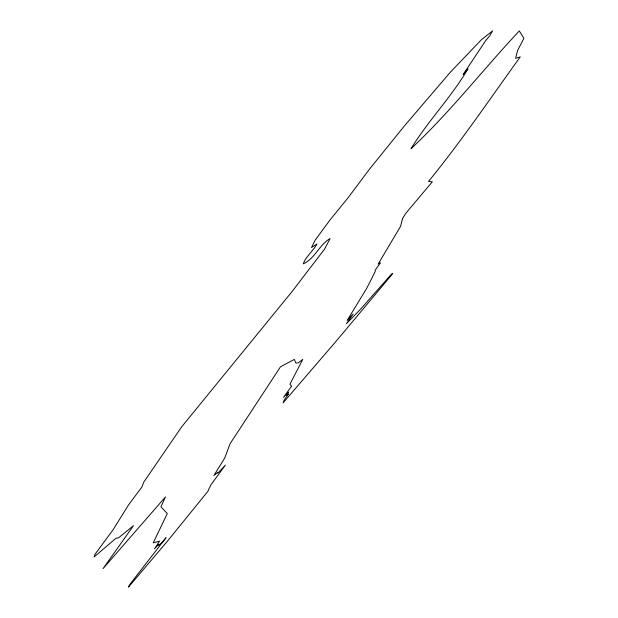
<?xml version="1.0" encoding="UTF-8"?>
<svg xmlns="http://www.w3.org/2000/svg" width="618" height="618" viewBox="0 0 618 618"><rect width="100%" height="100%" fill="white"/><g stroke="black" fill="none" stroke-linecap="round" stroke-linejoin="round"><path stroke-width="0.93" d="M402.434 218.772L400.626 226.273L378.154 264.033L380.518 262.704L375.056 270.321L375.281 271.372L367.038 287.749L347.154 320.441L353.048 314.114L346.474 323.693L360.533 309.193L392.044 273.519L392.654 273.72L336.146 341.213L283.121 402.828L284.079 400.271L288.529 393.867L286.52 395.327L288.421 392.144L283.461 397.397L291.619 386.15L289.935 384.257L302.735 359.413L298.216 362.882L295.79 362.982L294.322 359.398L280.495 366.806L230.035 443.77L224.705 458.077L213.859 475.543L217.613 472.507L217.845 473.11L225.392 465.122L211.024 484.659L207.748 491.511L167.223 541.445L128.482 587.1L129.541 584.852L166.041 537.675L161.368 543.214L158.239 545.601L158.934 544.188L154.5 548.784L159.56 541.136L153.233 542.867L167.3 513.543L160.927 506.814L165.439 496.942L103.067 568.599L133.457 525.702L118.501 537.869L115.914 538.278L94.114 556.965L95.056 554.199L112.994 529.904L128.59 504.844L141.839 487.1L143.855 481.986L181.661 426.845L292.144 291.449L324.589 249.077L330.105 238.548C319.436 244.45 314.794 258.896 303.237 263.863C306.095 256.107 313.187 251.07 316.995 243.963L311.48 247.517L315.311 239.908L329.989 220.031L348.204 197.598L369.572 169.046L404.319 126.041L450.252 72.321L481.437 39.691L492.585 30.9L489.587 36.037L485.702 40.579L463.245 74.353L467.988 68.791C451.426 97.142 428.042 120.773 411.009 148.722C450.035 112.298 482.867 69.811 519.313 30.908L523.886 38.347L517.521 50.645L515.644 58.331L520.256 56.879C490.082 98.718 461.167 141.507 428.483 181.476L432.345 181.746L405.655 213.504L402.434 218.772"/></g></svg>
